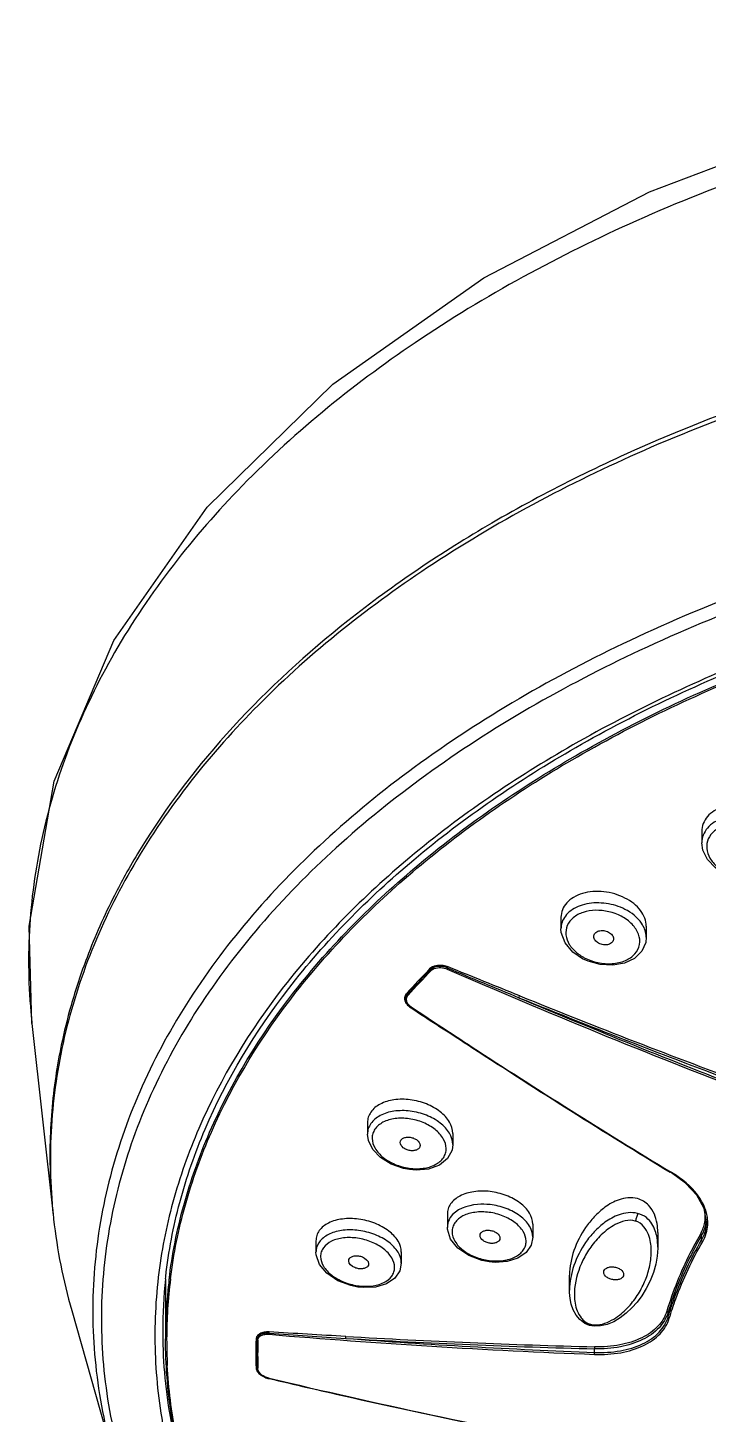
# Model space of a CAD drawing. Header units: millimetres. Extents: x 601 to 1195, y -13 to 407.
# Drawn here: x 881.74 to 899.69, y 288.88 to 325.45 of the extents above; entities that cross this region are included whole.
import ezdxf

# ---------------------------------------------------------------- set-up
doc = ezdxf.new("R2010")
doc.units = ezdxf.units.MM
doc.header["$LTSCALE"] = 0.1

msp = doc.modelspace()

# ---------------------------------------------------------------- linework, layer by layer
for p, q in [((899.5172, 304.2522), (899.5172, 303.9519)), ((899.5172, 303.9519), (899.5172, 303.9506)), ((895.8049, 301.9855), (895.8049, 301.6839)), ((898.0549, 301.755), (898.0549, 301.4591)), ((898.0549, 301.4591), (898.0549, 301.4595)), ((896.5201, 300.8264), (896.3724, 300.894)), ((891.8332, 299.6111), (891.8442, 299.6039)), ((881.8553, 299.1878), (882.4135, 294.1406)), ((890.7031, 296.5708), (890.7031, 296.2687)), ((890.7031, 296.27), (890.7031, 296.2695)), ((892.9531, 296.2888), (892.9531, 295.9946)), ((892.9531, 295.9925), (892.9531, 295.9933)), ((891.807, 295.3322), (891.6485, 295.3626)), ((891.9836, 295.317), (891.807, 295.3322)), ((898.7013, 295.2521), (898.6838, 295.2627)), ((898.752, 295.2213), (898.7013, 295.2521)), ((898.7665, 295.2255), (898.7072, 295.2616)), ((882.4147, 294.1329), (882.4205, 294.0776)), ((882.4205, 294.0776), (882.4262, 294.0261)), ((892.8089, 294.156), (892.8089, 293.8082)), ((899.643, 293.9551), (899.5786, 294.308)), ((892.8089, 293.811), (892.8089, 293.8093)), ((895.0589, 293.896), (895.0589, 293.5556)), ((898.3577, 293.6703), (898.3577, 293.2875)), ((899.643, 293.9551), (899.643, 293.9557)), ((889.3443, 293.4557), (889.3443, 293.1534)), ((895.0589, 293.5531), (895.0589, 293.5545)), ((899.4819, 293.6306), (899.4731, 293.6153)), ((899.5129, 293.4735), (899.5129, 293.5944)), ((889.3443, 293.1557), (889.3443, 293.1546)), ((891.5943, 293.1599), (891.5943, 292.8658)), ((898.3577, 293.2875), (898.3577, 293.288)), ((891.5943, 292.863), (891.5943, 292.8645)), ((893.9145, 292.8987), (893.7161, 292.9367)), ((894.0718, 292.8858), (893.9145, 292.8987)), ((885.3763, 292.4523), (885.3825, 292.5083)), ((885.3767, 292.4523), (885.3767, 290.8657)), ((890.4472, 292.2355), (890.2635, 292.2731)), ((890.5906, 292.2204), (890.4472, 292.2355)), ((896.0301, 292.1533), (896.0301, 292.549)), ((896.0301, 292.1533), (896.0301, 292.1529)), ((882.9018, 291.6197), (884.0045, 287.7544)), ((898.6291, 291.4428), (898.6291, 291.5637)), ((896.5605, 291.2237), (896.4356, 291.276)), ((896.6782, 291.2023), (896.5605, 291.2237)), ((896.6925, 290.5101), (896.6925, 290.6047)), ((887.8125, 290.0791), (887.812, 290.0924))]:
    msp.add_line(p, q)
for points in [[(881.8553, 299.1881), (881.781, 301.7548), (882.4416, 305.5773), (884.0151, 309.2888), (886.4749, 312.8049), (889.7861, 316.0457), (893.7667, 318.8528), (898.1402, 321.1197), (902.6928, 322.8495), (907.2444, 324.0818), (911.6883, 324.881), (915.9763, 325.3173), (919.6517, 325.4504)], [(900.0856, 303.1539), (899.8755, 303.2895), (899.6672, 303.5073), (899.5448, 303.7583), (899.5172, 303.9506)], [(896.3724, 300.894), (896.1175, 301.0683), (895.9132, 301.3107), (895.8126, 301.5842), (895.8049, 301.6838)], [(898.0549, 301.4596), (898.0405, 301.3248), (897.936, 301.0894), (897.7422, 300.9015), (897.4792, 300.7759), (897.17, 300.7206), (896.8411, 300.7382), (896.5201, 300.8264)], [(891.6485, 295.3626), (891.3274, 295.4759), (891.0458, 295.6513), (890.8416, 295.8659), (890.7268, 296.1017), (890.7031, 296.2697)], [(892.9531, 295.9924), (892.9329, 295.843), (892.8169, 295.6227), (892.6037, 295.4498), (892.3158, 295.3451), (891.9836, 295.317)], [(899.5786, 294.308), (899.3903, 294.6554), (899.0884, 294.9783), (898.752, 295.2213)], [(893.7161, 292.9367), (893.3755, 293.0639), (893.0889, 293.2581), (892.8936, 293.4987), (892.8111, 293.7591), (892.8089, 293.8112)], [(895.0589, 293.5529), (895.0157, 293.3407), (894.8835, 293.1476), (894.6684, 292.9981), (894.3888, 292.9084), (894.0718, 292.8858)], [(890.2635, 292.2731), (889.9218, 292.4023), (889.6329, 292.5972), (889.4384, 292.8295), (889.3492, 293.0805), (889.3443, 293.1559)], [(898.3577, 293.288), (898.3575, 293.2597), (898.3424, 293.0515), (898.304, 292.838), (898.242, 292.6193), (898.1566, 292.4001), (898.0526, 292.192), (897.9371, 292.0046), (897.8125, 291.8365), (897.6768, 291.6833), (897.5272, 291.5433), (897.3654, 291.4208), (897.195, 291.3209), (897.0227, 291.2493), (896.8512, 291.2083), (896.6782, 291.2023)], [(891.5943, 292.8629), (891.556, 292.6653), (891.421, 292.4663), (891.2016, 292.319), (890.9128, 292.2343), (890.5906, 292.2204)], [(896.4356, 291.276), (896.3053, 291.3742), (896.2036, 291.4971), (896.1288, 291.6347), (896.0771, 291.7817), (896.0453, 291.9349), (896.0312, 292.0925), (896.0301, 292.1529)]]:
    msp.add_lwpolyline(points)
for centre, radius, start, end in [((900.3027, 294.2651), 18.2668, 148.73741, 151.06926), ((897.9332, 295.3763), 15.6458, 159.2093, 164.12287), ((906.8612, 286.3951), 20.3291, 135.57715, 138.1015), ((974.1468, 488.0242), 204.2958, 246.536876, 248.950504), ((1092.1243, 776.8898), 516.2639, 247.290864, 247.516602), ((513.2909, -640.7625), 1015.0666, 67.9284348, 68.043148), ((897.0109, 302.0417), 1.2666, 241.04402, 242.20228), ((906.8711, 286.3852), 20.3133, 135.57716, 138.1015), ((906.7382, 286.5089), 20.1028, 135.5649, 138.11376), ((979.2737, 508.8695), 225.4147, 247.968461, 249.628833), ((897.2474, 295.5768), 14.9313, 164.14297, 168.26807), ((891.8742, 299.8344), 0.1687, 163.07536, 177.60672), ((892.0989, 299.9914), 0.4524, 235.0674, 236.48363), ((942.3139, 376.2149), 91.7412, 236.623925, 237.644137), ((1005.8337, 471.0355), 205.8588, 236.378949, 236.914685), ((1005.8572, 471.054), 205.8757, 236.378954, 236.912122), ((979.2718, 508.8659), 225.4629, 247.968461, 249.628832), ((973.9137, 487.4453), 203.6197, 247.105016, 248.953314), ((896.8779, 295.6557), 14.5535, 168.27649, 171.57894), ((1002.9044, 466.4908), 200.4519, 236.907119, 238.672578), ((1002.9225, 466.5012), 200.4591, 236.904496, 238.675569), ((896.6095, 295.6946), 14.2823, 171.57571, 178.92996), ((896.524, 295.7026), 14.1966, 178.95576, 186.31697), ((897.3545, 292.9005), 2.7202, 54.53782, 58.72976), ((898.6881, 294.1003), 0.9217, 347.81125, 358.69182), ((898.6136, 294.0964), 0.9964, 5.24843, 10.66964), ((898.6586, 294.1006), 0.9512, 358.71472, 5.24593), ((898.5024, 293.8918), 1.177, 16.68569, 17.83442), ((898.5697, 293.9107), 1.1071, 8.36554, 16.75254), ((896.9379, 295.6441), 14.6017, 186.36195, 196.00229), ((898.6302, 294.1235), 0.984, 329.93834, 338.15601), ((898.6508, 294.094), 0.9963, 331.00857, 338.16441), ((898.6791, 294.1033), 0.9311, 338.18853, 347.74509), ((898.6966, 294.0753), 0.9469, 338.18229, 347.73754), ((898.7107, 294.0715), 0.9323, 347.7838, 355.17146), ((898.7167, 293.9247), 0.9591, 343.64817, 356.729), ((898.6188, 294.1111), 1.0326, 329.98051, 331.04067), ((889.7927, 293.1549), 0.4484, 173.06528, 179.89842), ((898.2852, 291.0624), 12.9835, 173.85448, 179.99292), ((898.4313, 290.8636), 13.0546, 173.658, 179.14129), ((898.4648, 290.8339), 13.058, 172.90008, 179.87627), ((898.5121, 290.8552), 13.1358, 173.11893, 173.66039), ((896.6976, 291.6637), 0.4271, 252.83421, 253.9953), ((896.7037, 291.6867), 0.4508, 254.06357, 261.23755), ((898.3328, 291.0639), 13.0311, 179.99992, 180.88734), ((898.4337, 291.0676), 13.132, 180.89634, 191.15673), ((898.3793, 290.8657), 13.0026, 179.14693, 179.99988), ((898.3997, 290.8365), 12.9928, 179.88707, 182.97134), ((899.8535, 290.4817), 12.0956, 178.21316, 181.78699), ((899.8688, 290.4687), 12.0862, 178.21316, 181.78699), ((899.8815, 290.4557), 12.0749, 178.21264, 179.99988), ((915.3752, 673.8634), 383.8149, 265.926127, 266.228385), ((904.0044, 478.8087), 188.4923, 265.162398, 267.776593), ((902.3379, 503.8246), 213.2945, 266.718355, 268.483342), ((904.034, 479.3588), 188.9913, 265.780364, 267.773747), ((902.337, 503.831), 213.249, 266.718355, 268.483343), ((899.8812, 290.4558), 12.0746, 180.00024, 181.72456), ((888.2452, 290.4201), 0.6115, 247.95552, 252.73557), ((888.251, 290.4383), 0.6306, 252.71975, 256.89474), ((934.3971, 485.0839), 200.673, 256.663346, 257.254678), ((934.4284, 485.2238), 200.809, 256.663677, 259.162759), ((934.4293, 485.2279), 200.8205, 257.254789, 259.162718)]:
    msp.add_arc(centre, radius, start, end)
for points, knots in [([(919.6517, 324.7681), (919.0048, 324.7681), (917.712, 324.7351), (915.1379, 324.6001), (911.9523, 324.2843), (908.2023, 323.6652), (903.4276, 322.5379), (897.8766, 320.5959), (892.0058, 317.4149), (887.2482, 313.5343), (884.3186, 309.7346), (882.7893, 306.5224), (882.0548, 304.099), (881.7201, 301.6399), (881.7665, 299.9975), (881.8553, 299.1877)], [0, 0, 0, 0, 0.0382424, 0.0764289, 0.1523702, 0.2273559, 0.3009432, 0.4422259, 0.5736462, 0.6937318, 0.8027477, 0.853893, 0.9033727, 0.9518389, 1, 1, 1, 1]), ([(919.6517, 318.5656), (917.1232, 318.5656), (912.125, 318.2544), (904.9037, 316.8665), (898.2746, 314.6142), (892.5019, 311.5815), (887.8152, 307.8797), (884.9114, 304.246), (883.3869, 301.1679), (882.6489, 298.8465), (882.3017, 296.4879), (882.3342, 294.9107), (882.4147, 294.1329)], [0, 0, 0, 0, 0.1534796, 0.3030363, 0.4451277, 0.5769581, 0.6969511, 0.8052956, 0.8559126, 0.9047639, 0.952534, 1, 1, 1, 1]), ([(919.646, 318.6809), (915.9141, 318.6805), (910.3584, 318.1734), (903.2926, 316.4532), (898.4194, 314.7073), (894.0212, 312.5256), (889.1232, 309.2411), (886.1035, 306.0765), (884.6884, 303.7448)], [0, 0, 0, 0, 0.2836575, 0.4206838, 0.5520469, 0.6763569, 0.7926788, 1, 1, 1, 1]), ([(919.6517, 313.8917), (917.0355, 313.8917), (911.8722, 313.5491), (904.45, 312.0222), (897.7214, 309.5542), (892.8205, 306.7273), (889.5667, 304.0756), (887.5411, 301.9853), (885.8944, 299.7673), (884.6477, 297.4462), (883.8192, 295.049), (883.4223, 292.6055), (883.4637, 290.149), (883.7799, 288.5418), (884.0046, 287.7544)], [0, 0, 0, 0, 0.1556216, 0.3067233, 0.4492796, 0.5802631, 0.6409905, 0.6984865, 0.7529561, 0.8047961, 0.8545991, 0.9031338, 0.951291, 1, 1, 1, 1]), ([(919.6517, 313.5415), (917.0674, 313.5415), (911.9664, 313.205), (904.6301, 311.7054), (897.9712, 309.2804), (893.1117, 306.5023), (889.8752, 303.8951), (887.8539, 301.8384), (886.2031, 299.655), (884.9439, 297.3688), (884.094, 295.006), (883.6668, 292.5954), (883.6696, 290.1692), (883.9556, 288.5784), (884.1643, 287.7985)], [0, 0, 0, 0, 0.1554286, 0.3063963, 0.4489243, 0.5800058, 0.6408224, 0.6984252, 0.7530062, 0.8049445, 0.8548117, 0.9033545, 0.9514448, 1, 1, 1, 1]), ([(919.6517, 312.2288), (917.5032, 312.2288), (913.2484, 311.9855), (907.0647, 310.8991), (901.3084, 309.129), (896.1748, 306.7327), (891.8352, 303.7842), (888.4384, 300.3725), (886.4665, 297.157), (885.5277, 294.4999), (885.2651, 293.16), (885.1865, 292.4931)], [0, 0, 0, 0, 0.1503096, 0.2973795, 0.4382417, 0.5704293, 0.6923064, 0.8034212, 0.904905, 0.953019, 1, 1, 1, 1]), ([(885.3825, 292.5083), (885.4565, 293.169), (885.7093, 294.4971), (886.6273, 297.1342), (888.5728, 300.3312), (891.9396, 303.7278), (896.2526, 306.6673), (901.3633, 309.0585), (907.0996, 310.8261), (913.2653, 311.9112), (917.5088, 312.1542), (919.6517, 312.1542)], [0, 0, 0, 0, 0.0467425, 0.0946278, 0.195744, 0.3066627, 0.4285203, 0.5608384, 0.7019447, 0.8493338, 1, 1, 1, 1]), ([(885.4709, 292.429), (885.5506, 293.0897), (885.8144, 294.4169), (886.7514, 297.0485), (888.7122, 300.2321), (892.0837, 303.6095), (896.3874, 306.5281), (901.4763, 308.8997), (907.1807, 310.6516), (913.3076, 311.7267), (917.5231, 311.9675), (919.6517, 311.9675)], [0, 0, 0, 0, 0.0469821, 0.0951057, 0.1966235, 0.3077726, 0.42967, 0.5618576, 0.7026999, 0.8497342, 1, 1, 1, 1]), ([(885.507, 292.4479), (885.5891, 293.107), (885.8572, 294.4307), (886.8009, 297.0546), (888.7665, 300.2278), (892.1382, 303.5933), (896.4373, 306.5013), (901.5176, 308.8641), (907.2101, 310.6092), (913.3229, 311.6801), (917.5283, 311.9199), (919.6517, 311.9199)], [0, 0, 0, 0, 0.0469837, 0.0951204, 0.196684, 0.3078788, 0.4298032, 0.5619908, 0.7028061, 0.8497932, 1, 1, 1, 1]), ([(901.2047, 304.8076), (901.0316, 304.8944), (900.6534, 304.9984), (900.1733, 304.9569), (899.8479, 304.8104), (899.6626, 304.6572), (899.5438, 304.4661), (899.5172, 304.3226), (899.5172, 304.2529)], [0, 0, 0, 0, 0.2809842, 0.5550894, 0.6799571, 0.7938929, 0.8988575, 1, 1, 1, 1]), ([(901.2047, 304.5078), (901.0313, 304.594), (900.653, 304.6967), (900.1733, 304.6542), (899.848, 304.5078), (899.6628, 304.3549), (899.5439, 304.1645), (899.5172, 304.0214), (899.5172, 303.9519)], [0, 0, 0, 0, 0.2810808, 0.5554177, 0.6803647, 0.7942975, 0.899131, 1, 1, 1, 1]), ([(901.112, 304.3256), (900.9078, 304.4316), (900.555, 304.509), (900.117, 304.4315), (899.8472, 304.288), (899.6715, 304.0668), (899.6285, 303.7968), (899.7222, 303.5315), (899.8501, 303.3876), (899.9261, 303.3234)], [0, 0, 0, 0, 0.2870997, 0.4251878, 0.5495514, 0.6601144, 0.7649948, 0.8759039, 1, 1, 1, 1]), ([(884.3156, 303.1017), (884.2176, 302.9243), (883.8432, 302.2188), (883.5177, 301.4871), (883.3062, 300.9299)], [0, 0, 0, 0, 0.253714, 1, 1, 1, 1]), ([(897.4924, 302.4961), (897.3195, 302.584), (896.9436, 302.6922), (896.4644, 302.6622), (896.1379, 302.5258), (895.9516, 302.38), (895.8317, 302.1949), (895.8049, 302.0546), (895.8049, 301.9865)], [0, 0, 0, 0, 0.2838525, 0.5593873, 0.6839865, 0.7969216, 0.9003592, 1, 1, 1, 1]), ([(898.0549, 301.7537), (898.0549, 301.8246), (898.0256, 301.9736), (897.9073, 302.1781), (897.7253, 302.359), (897.5744, 302.4543), (897.4924, 302.4961)], [0, 0, 0, 0, 0.2181373, 0.4554531, 0.7167648, 1, 1, 1, 1]), ([(897.4924, 302.1971), (897.3376, 302.2751), (897.0019, 302.3773), (896.5698, 302.3723), (896.2576, 302.2795), (896.0636, 302.1724), (895.9154, 302.0309), (895.8524, 301.9149), (895.8326, 301.8558)], [0, 0, 0, 0, 0.2767339, 0.549961, 0.6767803, 0.7936285, 0.9005171, 1, 1, 1, 1]), ([(897.3962, 302.0127), (897.1908, 302.1209), (896.8381, 302.2038), (896.3976, 302.1362), (896.1269, 302.0003), (895.9512, 301.7834), (895.9137, 301.515), (896.016, 301.2532), (896.148, 301.112), (896.2261, 301.0486)], [0, 0, 0, 0, 0.2900108, 0.4283104, 0.5516041, 0.6601188, 0.7633208, 0.8742672, 1, 1, 1, 1]), ([(898.0117, 301.6792), (897.9912, 301.7316), (897.8722, 301.9511), (897.6633, 302.1109), (897.4924, 302.1971)], [0, 0, 0, 0, 0.2269289, 1, 1, 1, 1]), ([(896.4203, 300.9213), (896.6427, 300.804), (897.0282, 300.721), (897.4952, 300.8215), (897.7657, 300.9964), (897.9049, 301.2641), (897.8673, 301.5633), (897.6837, 301.8271), (897.5003, 301.9578), (897.3962, 302.0127)], [0, 0, 0, 0, 0.2869817, 0.4213449, 0.5387394, 0.6427712, 0.7474626, 0.8656225, 1, 1, 1, 1]), ([(896.6674, 301.4797), (896.6674, 301.5118), (896.6976, 301.5829), (896.8043, 301.6371), (896.9333, 301.6438), (897.021, 301.6172), (897.0611, 301.5961)], [0, 0, 0, 0, 0.2020899, 0.438306, 0.7145104, 1, 1, 1, 1]), ([(896.7986, 301.3025), (896.7619, 301.3219), (896.6991, 301.3691), (896.6674, 301.445), (896.6674, 301.4797)], [0, 0, 0, 0, 0.5447632, 1, 1, 1, 1]), ([(897.1923, 301.4189), (897.1924, 301.3868), (897.1621, 301.3157), (897.0555, 301.2615), (896.9265, 301.2548), (896.8388, 301.2814), (896.7986, 301.3025)], [0, 0, 0, 0, 0.2020778, 0.4382954, 0.7145006, 1, 1, 1, 1]), ([(897.0611, 301.5961), (897.0978, 301.5767), (897.1606, 301.5295), (897.1923, 301.4536), (897.1923, 301.4189)], [0, 0, 0, 0, 0.5447983, 1, 1, 1, 1]), ([(898.0549, 301.4595), (898.0548, 301.4779), (898.051, 301.5527), (898.0324, 301.6266), (898.0117, 301.6792)], [0, 0, 0, 0, 0.2445261, 1, 1, 1, 1]), ([(896.2261, 301.0486), (896.2393, 301.038), (896.2938, 300.9958), (896.3522, 300.9586), (896.3977, 300.9334)], [0, 0, 0, 0, 0.2448673, 1, 1, 1, 1]), ([(892.8327, 300.677), (892.7892, 300.6945), (892.6287, 300.7388), (892.4276, 300.7114), (892.3423, 300.6244)], [0, 0, 0, 0, 0.2779591, 1, 1, 1, 1]), ([(892.819, 300.6484), (892.7787, 300.6652), (892.6303, 300.7082), (892.4426, 300.6843), (892.3634, 300.6035)], [0, 0, 0, 0, 0.2782271, 1, 1, 1, 1]), ([(892.3839, 300.5829), (892.4063, 300.6057), (892.5337, 300.6838), (892.7003, 300.6655), (892.8046, 300.6202)], [0, 0, 0, 0, 0.2191246, 1, 1, 1, 1]), ([(892.8046, 300.6202), (892.8059, 300.6221), (892.8113, 300.6311), (892.8158, 300.6407), (892.819, 300.6484)], [0, 0, 0, 0, 0.2134647, 1, 1, 1, 1]), ([(892.819, 300.6484), (892.8219, 300.6562), (892.8262, 300.6659), (892.8315, 300.6751), (892.8327, 300.677)], [0, 0, 0, 0, 0.7866911, 1, 1, 1, 1]), ([(891.7297, 299.9711), (891.7212, 299.9617), (891.6917, 299.9229), (891.6785, 299.872), (891.6802, 299.836)], [0, 0, 0, 0, 0.2603585, 1, 1, 1, 1]), ([(894.6968, 299.8669), (894.6996, 299.8801), (894.7061, 299.8966), (894.7146, 299.9119), (894.7168, 299.9152)], [0, 0, 0, 0, 0.7735912, 1, 1, 1, 1]), ([(891.6802, 299.836), (891.6807, 299.8268), (891.6855, 299.7881), (891.7012, 299.7512), (891.7169, 299.7261)], [0, 0, 0, 0, 0.2386884, 1, 1, 1, 1]), ([(891.7056, 299.8415), (891.7046, 299.8181), (891.71, 299.7859), (891.722, 299.7565), (891.7255, 299.749)], [0, 0, 0, 0, 0.7380385, 1, 1, 1, 1]), ([(891.7169, 299.7261), (891.7237, 299.7152), (891.7557, 299.6707), (891.7982, 299.6342), (891.8332, 299.6111)], [0, 0, 0, 0, 0.2345186, 1, 1, 1, 1]), ([(891.7585, 299.7256), (891.753, 299.7352), (891.7345, 299.7722), (891.7275, 299.8156), (891.7317, 299.8456)], [0, 0, 0, 0, 0.2678617, 1, 1, 1, 1]), ([(891.7507, 299.7064), (891.7565, 299.6984), (891.7823, 299.666), (891.814, 299.6386), (891.8399, 299.6205)], [0, 0, 0, 0, 0.2378212, 1, 1, 1, 1]), ([(891.8644, 299.6176), (891.8564, 299.6229), (891.8267, 299.6441), (891.7998, 299.6695), (891.7828, 299.6905)], [0, 0, 0, 0, 0.2607756, 1, 1, 1, 1]), ([(891.8479, 299.6153), (891.845, 299.6172), (891.8387, 299.615), (891.8346, 299.6122), (891.8332, 299.6111)], [0, 0, 0, 0, 0.6587945, 1, 1, 1, 1]), ([(891.8644, 299.6176), (891.863, 299.6165), (891.8591, 299.6137), (891.853, 299.6113), (891.8502, 299.6131)], [0, 0, 0, 0, 0.3463788, 1, 1, 1, 1]), ([(891.8281, 297.1745), (891.6865, 297.1924), (891.4127, 297.1937), (891.0431, 297.0896), (890.8103, 296.9049), (890.7178, 296.7185), (890.7031, 296.6205), (890.7031, 296.5723)], [0, 0, 0, 0, 0.3001355, 0.5685244, 0.7954798, 0.8985622, 1, 1, 1, 1]), ([(892.9531, 296.2874), (892.9531, 296.3907), (892.878, 296.6165), (892.6191, 296.8841), (892.2564, 297.084), (891.9746, 297.1559), (891.8281, 297.1745)], [0, 0, 0, 0, 0.2015087, 0.4396707, 0.7119064, 1, 1, 1, 1]), ([(891.8281, 296.8747), (891.6864, 296.8921), (891.4124, 296.8925), (891.043, 296.7872), (890.8104, 296.6023), (890.7179, 296.4159), (890.7031, 296.3181), (890.7031, 296.27)], [0, 0, 0, 0, 0.3002014, 0.5687157, 0.7957598, 0.8987536, 1, 1, 1, 1]), ([(891.8016, 296.6729), (891.6787, 296.6903), (891.4408, 296.6949), (891.1188, 296.6077), (890.9163, 296.4471), (890.8372, 296.2838), (890.8124, 296.1069), (890.8932, 295.8678), (891.1176, 295.6321), (891.4311, 295.4542), (891.6749, 295.388), (891.8016, 295.37)], [0, 0, 0, 0, 0.1441697, 0.2727415, 0.3814847, 0.4311412, 0.4803072, 0.5857325, 0.7100902, 0.8512842, 1, 1, 1, 1]), ([(891.8016, 295.37), (891.9244, 295.3526), (892.1623, 295.3481), (892.4843, 295.4353), (892.6868, 295.596), (892.7659, 295.7593), (892.7907, 295.9361), (892.7099, 296.1751), (892.4855, 296.4108), (892.172, 296.5887), (891.9283, 296.6549), (891.8016, 296.6729)], [0, 0, 0, 0, 0.1441728, 0.2727582, 0.3815118, 0.431168, 0.4803283, 0.5857341, 0.7100801, 0.8512762, 1, 1, 1, 1]), ([(892.9531, 295.9933), (892.953, 296.0964), (892.8779, 296.3217), (892.6189, 296.5879), (892.2561, 296.786), (891.9745, 296.8567), (891.8281, 296.8747)], [0, 0, 0, 0, 0.2014299, 0.4394754, 0.7116261, 1, 1, 1, 1]), ([(891.5656, 296.0462), (891.5656, 296.0687), (891.5813, 296.1174), (891.6451, 296.1667), (891.7314, 296.1901), (891.7952, 296.1888), (891.8281, 296.1842)], [0, 0, 0, 0, 0.2037372, 0.4308702, 0.6993825, 1, 1, 1, 1]), ([(891.8281, 295.8338), (891.7939, 295.8386), (891.7278, 295.857), (891.6243, 295.9141), (891.5656, 295.9942), (891.5656, 296.0462)], [0, 0, 0, 0, 0.2895627, 0.5644889, 1, 1, 1, 1]), ([(891.8281, 296.1842), (891.8623, 296.1793), (891.9284, 296.1609), (892.0319, 296.1038), (892.0906, 296.0238), (892.0906, 295.9718)], [0, 0, 0, 0, 0.2895846, 0.5645027, 1, 1, 1, 1]), ([(892.0906, 295.9718), (892.0906, 295.9493), (892.0748, 295.9005), (892.0111, 295.8513), (891.9248, 295.8278), (891.861, 295.8291), (891.8281, 295.8338)], [0, 0, 0, 0, 0.2037456, 0.4309005, 0.6993824, 1, 1, 1, 1]), ([(898.7665, 295.2255), (898.7651, 295.2245), (898.7611, 295.2216), (898.7549, 295.2195), (898.752, 295.2213)], [0, 0, 0, 0, 0.3346925, 1, 1, 1, 1]), ([(893.9339, 294.7538), (893.7921, 294.7703), (893.5182, 294.7696), (893.1498, 294.6655), (892.9168, 294.484), (892.8237, 294.3007), (892.8089, 294.2045), (892.8089, 294.1573)], [0, 0, 0, 0, 0.3019546, 0.5716191, 0.7981856, 0.9001645, 1, 1, 1, 1]), ([(899.6228, 294.2523), (899.597, 294.3328), (899.4448, 294.6751), (899.1669, 294.949), (898.9326, 295.1161)], [0, 0, 0, 0, 0.2270144, 1, 1, 1, 1]), ([(893.9339, 294.4086), (893.8245, 294.4209), (893.4557, 294.4315), (893.0319, 294.2885), (892.8867, 294.066)], [0, 0, 0, 0, 0.2929835, 1, 1, 1, 1]), ([(895.0589, 293.8947), (895.0589, 293.9956), (894.9832, 294.2169), (894.7238, 294.4763), (894.3612, 294.6687), (894.0802, 294.7367), (893.9339, 294.7538)], [0, 0, 0, 0, 0.1990342, 0.4361771, 0.7094341, 1, 1, 1, 1]), ([(895.0589, 293.5545), (895.0589, 293.6552), (894.9832, 293.8761), (894.7236, 294.1343), (894.3609, 294.3251), (894.0801, 294.392), (893.9339, 294.4086)], [0, 0, 0, 0, 0.1990168, 0.436066, 0.7092131, 1, 1, 1, 1]), ([(897.8248, 294.567), (897.742, 294.5896), (897.573, 294.601), (897.2736, 294.5305), (896.9666, 294.3581), (896.6781, 294.0976), (896.3812, 293.7258), (896.1207, 293.2159), (896.0301, 292.7686), (896.0301, 292.549)], [0, 0, 0, 0, 0.0858769, 0.1652571, 0.3055155, 0.4326939, 0.5527017, 0.7800796, 1, 1, 1, 1]), ([(898.3577, 293.6703), (898.3577, 293.7517), (898.3453, 293.9185), (898.2755, 294.1709), (898.1202, 294.4238), (897.9333, 294.5373), (897.8248, 294.567)], [0, 0, 0, 0, 0.2187161, 0.446707, 0.6977371, 1, 1, 1, 1]), ([(890.4693, 294.0264), (890.3279, 294.0452), (890.0552, 294.0494), (889.6871, 293.9539), (889.4528, 293.7788), (889.3591, 293.5986), (889.3443, 293.5038), (889.3443, 293.4572)], [0, 0, 0, 0, 0.3039295, 0.5740069, 0.7994506, 0.9006672, 1, 1, 1, 1]), ([(892.8867, 294.066), (892.8742, 294.0468), (892.8301, 293.9687), (892.8091, 293.8776), (892.8089, 293.811)], [0, 0, 0, 0, 0.2563141, 1, 1, 1, 1]), ([(893.9094, 294.2044), (893.7864, 294.2204), (893.5488, 294.223), (893.2283, 294.1361), (893.0256, 293.9792), (892.9456, 293.8194), (892.92, 293.6467), (893.0008, 293.4128), (893.1818, 293.2291), (893.3713, 293.1051), (893.5967, 292.9987), (893.7828, 292.9509), (893.9094, 292.9344)], [0, 0, 0, 0, 0.1454695, 0.2750344, 0.3838479, 0.4330208, 0.4814121, 0.5850712, 0.708481, 0.7776275, 0.8502399, 1, 1, 1, 1]), ([(893.9094, 292.9344), (894.0324, 292.9183), (894.27, 292.9158), (894.5905, 293.0027), (894.7932, 293.1596), (894.8732, 293.3195), (894.8988, 293.4921), (894.818, 293.7261), (894.637, 293.9096), (894.4475, 294.0337), (894.2221, 294.14), (894.036, 294.1878), (893.9094, 294.2044)], [0, 0, 0, 0, 0.1454717, 0.2750483, 0.3838722, 0.4330463, 0.4814345, 0.5850793, 0.7084785, 0.7776234, 0.8502363, 1, 1, 1, 1]), ([(897.8248, 294.1777), (897.6662, 294.2163), (897.3451, 294.1748), (896.9681, 293.9621), (896.6782, 293.7024), (896.3814, 293.3314), (896.1204, 292.8212), (896.0301, 292.3734), (896.0301, 292.1533)], [0, 0, 0, 0, 0.1637134, 0.3041347, 0.4313635, 0.5514584, 0.7792496, 1, 1, 1, 1]), ([(897.8248, 294.1777), (897.8181, 294.1422), (897.8001, 294.0744), (897.7785, 294.0076), (897.7651, 293.9765)], [0, 0, 0, 0, 0.5161507, 1, 1, 1, 1]), ([(898.3374, 293.5345), (898.3266, 293.5968), (898.2948, 293.7237), (898.2077, 293.9099), (898.0576, 294.085), (897.9082, 294.1575), (897.8248, 294.1777)], [0, 0, 0, 0, 0.2182944, 0.4489114, 0.703845, 1, 1, 1, 1]), ([(890.4693, 293.7275), (890.3343, 293.7448), (890.0732, 293.7496), (889.7179, 293.6621), (889.4471, 293.4834), (889.3584, 293.2978), (889.3476, 293.2091)], [0, 0, 0, 0, 0.3019146, 0.5728545, 0.8017094, 1, 1, 1, 1]), ([(891.5943, 293.1584), (891.5943, 293.2587), (891.5175, 293.4796), (891.2582, 293.7392), (890.8963, 293.935), (890.6155, 294.007), (890.4693, 294.0264)], [0, 0, 0, 0, 0.1977538, 0.4353069, 0.7093293, 1, 1, 1, 1]), ([(891.5943, 292.8645), (891.5942, 292.9647), (891.5175, 293.1851), (891.2581, 293.4436), (890.896, 293.6378), (890.6154, 293.7086), (890.4693, 293.7275)], [0, 0, 0, 0, 0.1977675, 0.4352169, 0.7091114, 1, 1, 1, 1]), ([(893.6714, 293.5939), (893.6714, 293.616), (893.6875, 293.6639), (893.7511, 293.712), (893.8371, 293.7355), (893.9009, 293.7347), (893.9339, 293.7304)], [0, 0, 0, 0, 0.2006903, 0.4274179, 0.6973367, 1, 1, 1, 1]), ([(893.9339, 293.7304), (893.968, 293.726), (894.034, 293.7086), (894.137, 293.6543), (894.1964, 293.5762), (894.1964, 293.5254)], [0, 0, 0, 0, 0.2924266, 0.568617, 1, 1, 1, 1]), ([(897.7651, 293.9765), (897.5927, 294.0259), (897.2358, 293.9165), (896.8653, 293.6295), (896.5843, 293.3005), (896.3122, 292.8412), (896.1511, 292.3294), (896.1549, 291.7984), (896.2512, 291.5309), (896.3388, 291.4211)], [0, 0, 0, 0, 0.1579322, 0.2924583, 0.416467, 0.5347805, 0.7620333, 0.8763549, 1, 1, 1, 1]), ([(896.769, 291.2376), (896.9409, 291.2526), (897.2493, 291.394), (897.5962, 291.703), (897.8538, 292.0477), (898.0405, 292.4159), (898.1607, 292.8041), (898.1973, 293.1424), (898.1732, 293.4168), (898.1165, 293.6286), (898.0002, 293.8429), (897.8537, 293.9511), (897.7651, 293.9765)], [0, 0, 0, 0, 0.1464589, 0.273961, 0.3935531, 0.509142, 0.6228892, 0.7369087, 0.7952867, 0.8559425, 0.9217833, 1, 1, 1, 1]), ([(890.4415, 293.5226), (890.319, 293.5408), (890.0827, 293.5482), (889.7626, 293.4699), (889.5584, 293.3193), (889.4777, 293.1626), (889.4519, 292.9916), (889.5338, 292.7586), (889.7586, 292.53), (890.0718, 292.3554), (890.3149, 292.289), (890.4415, 292.2702)], [0, 0, 0, 0, 0.1457323, 0.2748184, 0.3824462, 0.4309471, 0.4788127, 0.5823273, 0.7066813, 0.84934, 1, 1, 1, 1]), ([(890.4415, 292.2702), (890.5639, 292.252), (890.8003, 292.2446), (891.1204, 292.323), (891.3245, 292.4737), (891.4052, 292.6303), (891.431, 292.8013), (891.3491, 293.0343), (891.1243, 293.2629), (890.8112, 293.4374), (890.5681, 293.5038), (890.4415, 293.5226)], [0, 0, 0, 0, 0.1457355, 0.2748337, 0.382476, 0.4309803, 0.4788441, 0.5823425, 0.7066817, 0.8493372, 1, 1, 1, 1]), ([(893.9339, 293.3889), (893.8998, 293.3933), (893.8338, 293.4107), (893.7308, 293.465), (893.6714, 293.5431), (893.6714, 293.5939)], [0, 0, 0, 0, 0.2924019, 0.5685771, 1, 1, 1, 1]), ([(894.1964, 293.5254), (894.1964, 293.5034), (894.1803, 293.4554), (894.1167, 293.4073), (894.0307, 293.3838), (893.9669, 293.3846), (893.9339, 293.3889)], [0, 0, 0, 0, 0.2006814, 0.4274046, 0.6973228, 1, 1, 1, 1]), ([(899.4731, 293.6153), (899.3793, 293.4524), (899.0302, 292.8062), (898.7531, 292.1204), (898.5967, 291.5967)], [0, 0, 0, 0, 0.2558943, 1, 1, 1, 1]), ([(899.5129, 293.5944), (899.4182, 293.4306), (899.0659, 292.7808), (898.7865, 292.0907), (898.6291, 291.5637)], [0, 0, 0, 0, 0.2559507, 1, 1, 1, 1]), ([(898.6291, 291.4428), (898.6809, 291.6163), (898.9143, 292.3179), (899.2337, 292.9903), (899.5129, 293.4735)], [0, 0, 0, 0, 0.2449269, 1, 1, 1, 1]), ([(898.6609, 291.4099), (898.7127, 291.5831), (898.9457, 292.2837), (899.2646, 292.955), (899.5434, 293.4376)], [0, 0, 0, 0, 0.2449269, 1, 1, 1, 1]), ([(899.5129, 293.5944), (899.5129, 293.6063), (899.5009, 293.6223), (899.4861, 293.6292), (899.4819, 293.6306)], [0, 0, 0, 0, 0.7261543, 1, 1, 1, 1]), ([(899.5434, 293.4376), (899.5392, 293.439), (899.5247, 293.446), (899.5129, 293.4618), (899.5129, 293.4735)], [0, 0, 0, 0, 0.2740471, 1, 1, 1, 1]), ([(890.2068, 292.9259), (890.2068, 292.9476), (890.223, 292.9949), (890.287, 293.041), (890.373, 293.0623), (890.4364, 293.0602), (890.4693, 293.0553)], [0, 0, 0, 0, 0.1992001, 0.4246834, 0.6950879, 1, 1, 1, 1]), ([(890.4693, 293.0553), (890.5034, 293.0502), (890.6113, 293.0227), (890.7318, 292.9288), (890.7318, 292.8479)], [0, 0, 0, 0, 0.2990779, 1, 1, 1, 1]), ([(890.4693, 292.7185), (890.4351, 292.7235), (890.3272, 292.751), (890.2068, 292.845), (890.2068, 292.9259)], [0, 0, 0, 0, 0.2990543, 1, 1, 1, 1]), ([(890.7318, 292.8479), (890.7318, 292.8262), (890.7156, 292.7789), (890.6515, 292.7328), (890.5656, 292.7115), (890.5021, 292.7136), (890.4693, 292.7185)], [0, 0, 0, 0, 0.1991915, 0.424672, 0.6950782, 1, 1, 1, 1]), ([(896.9314, 292.6254), (896.9314, 292.6474), (896.9476, 292.6953), (897.0109, 292.7439), (897.0968, 292.7687), (897.1608, 292.769), (897.1939, 292.7652)], [0, 0, 0, 0, 0.1997399, 0.4269314, 0.6974164, 1, 1, 1, 1]), ([(897.1939, 292.426), (897.1598, 292.4299), (897.0939, 292.4461), (896.991, 292.4982), (896.9314, 292.5753), (896.9314, 292.6254)], [0, 0, 0, 0, 0.2940753, 0.570521, 1, 1, 1, 1]), ([(897.1939, 292.7652), (897.228, 292.7614), (897.2939, 292.7451), (897.3968, 292.693), (897.4564, 292.616), (897.4564, 292.5658)], [0, 0, 0, 0, 0.294102, 0.5705638, 1, 1, 1, 1]), ([(885.1865, 292.4931), (885.1036, 291.7895), (885.0511, 290.3628), (885.323, 288.2248), (885.9418, 286.1164), (887.2452, 283.3171), (889.7649, 279.9935), (893.8776, 276.5735), (898.9784, 273.7322), (904.8726, 271.569), (911.3353, 270.1607), (915.8297, 269.7634), (918.1121, 269.7007)], [0, 0, 0, 0, 0.0478515, 0.0959173, 0.1449537, 0.1956368, 0.3037829, 0.4232679, 0.5545119, 0.6962005, 0.8457976, 1, 1, 1, 1]), ([(897.4564, 292.5658), (897.4564, 292.5438), (897.4401, 292.4959), (897.3769, 292.4474), (897.291, 292.4226), (897.227, 292.4223), (897.1939, 292.426)], [0, 0, 0, 0, 0.1997311, 0.4269164, 0.6973999, 1, 1, 1, 1]), ([(898.6291, 291.5637), (898.5846, 291.4149), (898.4001, 291.1197), (897.9442, 290.8131), (897.3548, 290.6303), (896.9195, 290.5991), (896.6925, 290.6047)], [0, 0, 0, 0, 0.2027214, 0.4352971, 0.7036524, 1, 1, 1, 1]), ([(898.5967, 291.5967), (898.553, 291.4504), (898.3716, 291.1604), (897.9233, 290.8595), (897.3437, 290.6807), (896.9159, 290.6508), (896.6928, 290.6567)], [0, 0, 0, 0, 0.2027465, 0.4352809, 0.7036123, 1, 1, 1, 1]), ([(898.6291, 291.5637), (898.6291, 291.5752), (898.6161, 291.5906), (898.6011, 291.5958), (898.5967, 291.5967)], [0, 0, 0, 0, 0.7194508, 1, 1, 1, 1]), ([(896.3388, 291.4211), (896.3525, 291.404), (896.416, 291.3323), (896.5009, 291.2775), (896.5716, 291.2557)], [0, 0, 0, 0, 0.2285449, 1, 1, 1, 1]), ([(896.5605, 291.2237), (896.5638, 291.2227), (896.5721, 291.2371), (896.5765, 291.2454), (896.5799, 291.2532)], [0, 0, 0, 0, 0.2901524, 1, 1, 1, 1]), ([(896.6917, 290.4583), (896.9218, 290.4493), (897.3635, 290.4747), (897.9632, 290.6525), (898.4281, 290.9596), (898.6158, 291.2588), (898.6609, 291.4099)], [0, 0, 0, 0, 0.296561, 0.5646994, 0.7970034, 1, 1, 1, 1]), ([(896.6925, 290.5101), (896.9188, 290.5009), (897.353, 290.525), (897.9428, 290.6988), (898.4002, 291.0002), (898.5847, 291.2943), (898.6291, 291.4428)], [0, 0, 0, 0, 0.2966045, 0.5647166, 0.7969746, 1, 1, 1, 1]), ([(898.6609, 291.4099), (898.6566, 291.4109), (898.6418, 291.4161), (898.6291, 291.4314), (898.6291, 291.4428)], [0, 0, 0, 0, 0.2805662, 1, 1, 1, 1]), ([(918.1133, 269.7707), (915.9519, 269.8306), (911.6908, 270.1967), (905.5425, 271.4825), (899.8902, 273.4568), (894.9309, 276.0551), (890.8379, 279.193), (888.2136, 282.2538), (886.7387, 284.8568), (885.956, 286.8261), (885.4827, 288.8352), (885.3767, 290.193), (885.3767, 290.8657)], [0, 0, 0, 0, 0.1524929, 0.3007927, 0.4418927, 0.5734154, 0.6939807, 0.803617, 0.8549471, 0.9044085, 0.9525534, 1, 1, 1, 1]), ([(888.1067, 291.0489), (888.0627, 291.0514), (887.9791, 291.0476), (887.8678, 291.0127), (887.7865, 290.949), (887.7647, 290.8875), (887.7638, 290.8589)], [0, 0, 0, 0, 0.3067411, 0.5757027, 0.8007236, 1, 1, 1, 1]), ([(888.108, 291.0183), (888.0671, 291.0212), (887.9895, 291.0186), (887.8857, 290.9875), (887.8097, 290.9291), (887.7894, 290.8721), (887.7885, 290.8455)], [0, 0, 0, 0, 0.3071247, 0.5761455, 0.8008628, 1, 1, 1, 1]), ([(887.8125, 290.8323), (887.8132, 290.8568), (887.8322, 290.9094), (887.903, 290.9624), (887.9991, 290.9897), (888.0708, 290.991), (888.1085, 290.9878)], [0, 0, 0, 0, 0.199153, 0.42352, 0.6924845, 1, 1, 1, 1]), ([(888.108, 291.0183), (888.1082, 291.0212), (888.1086, 291.0314), (888.1082, 291.0417), (888.1067, 291.0489)], [0, 0, 0, 0, 0.2819281, 1, 1, 1, 1]), ([(888.1085, 290.9878), (888.1081, 290.9899), (888.1069, 291), (888.1073, 291.0102), (888.108, 291.0183)], [0, 0, 0, 0, 0.2049304, 1, 1, 1, 1]), ([(890.128, 290.8798), (890.1308, 290.8931), (890.1319, 290.9107), (890.1304, 290.928), (890.1297, 290.9317)], [0, 0, 0, 0, 0.7864436, 1, 1, 1, 1]), ([(896.6917, 290.4583), (896.691, 290.4619), (896.6894, 290.4792), (896.6901, 290.4967), (896.6925, 290.5101)], [0, 0, 0, 0, 0.2140769, 1, 1, 1, 1]), ([(896.6925, 290.6047), (896.6947, 290.6182), (896.6952, 290.6357), (896.6935, 290.653), (896.6928, 290.6567)], [0, 0, 0, 0, 0.7860988, 1, 1, 1, 1]), ([(914.2614, 270.0163), (912.3389, 270.2049), (908.5766, 270.7769), (903.1918, 272.2304), (898.2834, 274.2289), (893.9929, 276.7172), (890.4435, 279.6313), (887.7419, 282.8963), (886.2552, 285.8907), (885.6065, 288.3311), (885.4559, 289.5547), (885.4244, 290.163)], [0, 0, 0, 0, 0.152673, 0.3000632, 0.4398632, 0.5703486, 0.6906292, 0.8009435, 0.9029385, 0.9518605, 1, 1, 1, 1]), ([(887.7638, 290.1045), (887.7646, 290.0805), (887.7832, 290.014), (887.8641, 289.9227), (887.9467, 289.8751), (887.9938, 289.8549)], [0, 0, 0, 0, 0.2032074, 0.566267, 1, 1, 1, 1]), ([(887.7885, 290.0918), (887.7891, 290.0738), (887.7947, 290.0494), (887.8047, 290.0271), (887.8076, 290.0214)], [0, 0, 0, 0, 0.7356369, 1, 1, 1, 1]), ([(887.9936, 289.8706), (887.9681, 289.8829), (887.8881, 289.9287), (887.8145, 290.0133), (887.8125, 290.0791)], [0, 0, 0, 0, 0.3008964, 1, 1, 1, 1]), ([(887.8326, 289.9823), (887.8431, 289.9688), (887.8946, 289.9137), (887.9618, 289.8751), (888.0156, 289.8533)], [0, 0, 0, 0, 0.2265748, 1, 1, 1, 1]), ([(888.1085, 289.8301), (888.1082, 289.8283), (888.1085, 289.8266), (888.1068, 289.8228), (888.1074, 289.8227)], [0, 0, 0, 0, 0.7397514, 1, 1, 1, 1])]:
    msp.add_open_spline(points, degree=3, knots=knots)
for points in [[(895.8326, 301.8558), (895.8142, 301.8008), (895.8048, 301.742), (895.8049, 301.6839)], [(892.3634, 300.6035), (892.3586, 300.6122), (892.351, 300.6197), (892.3423, 300.6244)], [(892.3839, 300.5829), (892.3755, 300.5877), (892.3681, 300.595), (892.3634, 300.6035)], [(891.7513, 299.9507), (891.7341, 299.9315), (891.7203, 299.9082), (891.7128, 299.8836)], [(891.7513, 299.9507), (891.7464, 299.9593), (891.7385, 299.9666), (891.7297, 299.9711)], [(891.7317, 299.8456), (891.7361, 299.8767), (891.7513, 299.9073), (891.7722, 299.9307)], [(891.7722, 299.9307), (891.7637, 299.9352), (891.7561, 299.9423), (891.7513, 299.9507)], [(891.7255, 299.749), (891.7325, 299.7341), (891.7411, 299.7198), (891.7507, 299.7064)], [(891.7828, 299.6905), (891.7738, 299.7016), (891.7656, 299.7133), (891.7585, 299.7256)], [(899.6742, 293.87), (899.678, 293.9372), (899.6747, 294.0051), (899.665, 294.0717)], [(899.5129, 293.4735), (899.5517, 293.5407), (899.583, 293.6128), (899.6049, 293.6871)], [(899.6049, 293.6871), (899.6303, 293.7737), (899.6432, 293.8649), (899.643, 293.9551)], [(898.3577, 293.288), (898.3577, 293.3704), (898.3514, 293.4533), (898.3374, 293.5345)], [(899.5434, 293.4376), (899.5829, 293.5058), (899.6147, 293.5791), (899.637, 293.6547)], [(896.635, 291.2411), (896.6791, 291.2343), (896.7245, 291.2337), (896.769, 291.2376)], [(887.7885, 290.8455), (887.7826, 290.8528), (887.7731, 290.8574), (887.7638, 290.8589)], [(887.8125, 290.8323), (887.8035, 290.8339), (887.7943, 290.8384), (887.7885, 290.8455)], [(890.1297, 290.9317), (889.4554, 290.9704), (888.7811, 291.0104), (888.1067, 291.0489)], [(887.7885, 290.0918), (887.7826, 290.0989), (887.773, 290.1033), (887.7638, 290.1045)], [(887.8125, 290.0791), (887.8035, 290.0805), (887.7943, 290.0848), (887.7885, 290.0918)], [(887.8076, 290.0214), (887.8146, 290.0076), (887.8231, 289.9945), (887.8326, 289.9823)], [(888.1085, 289.8301), (888.069, 289.8395), (888.0302, 289.853), (887.9936, 289.8706)], [(887.9938, 289.8549), (888.0302, 289.8392), (888.0681, 289.827), (888.1067, 289.8182)]]:
    msp.add_open_spline(points, degree=3)

doc.saveas('drawing.dxf')
